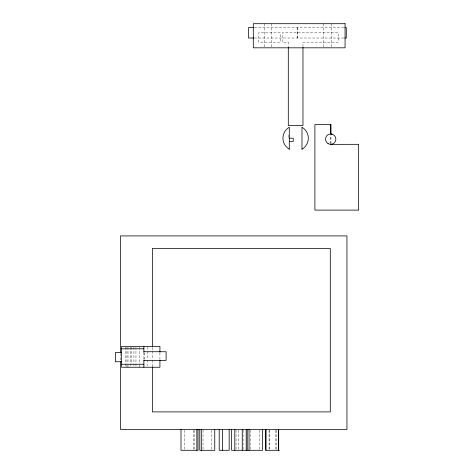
<?xml version="1.0" encoding="UTF-8"?>
<svg xmlns="http://www.w3.org/2000/svg" width="474" height="474" viewBox="0 0 474 474"><rect width="100%" height="100%" fill="white"/><g stroke="black" fill="none" stroke-linecap="round" stroke-linejoin="round"><path stroke-width="0.36" stroke-dasharray="2.37 1.78" d="M330.692 143.663L330.692 135.357M330.947 143.616L330.947 134.74M254.36 27.628L344.823 27.628M254.36 38.015L344.823 38.015M331.818 23.7L331.818 47.821M323.736 23.7L323.736 47.821M302.969 46.594L302.969 42.168L338.353 42.168L338.353 32.825L282.196 32.825L282.196 42.168L288.299 42.168L288.299 46.594M297.405 27.628L297.405 38.015M297.222 27.628L297.222 38.015M288.399 135.084L288.399 138.218M276.146 430.244L276.146 449.583M275.886 430.244L275.886 449.583M271.365 23.7L271.365 47.821M269.356 430.244L269.356 449.583M269.084 430.244L269.084 449.583M264.338 23.7L264.338 47.821M259.331 430.244L259.331 449.583M250.77 430.244L250.77 450.3M243.073 430.244L243.073 449.583M238.458 430.244L238.458 449.583M236.046 430.244L236.046 449.583M211.6 430.244L211.6 449.583M203.044 430.244L203.044 449.583M194.553 430.244L194.553 449.583M193.374 430.244L193.374 450.3M184.345 430.244L184.345 449.583M159.928 352.887L159.928 359.351M152.361 347.543L152.361 350.499M152.361 351.24L152.361 359.375M152.361 360.116L152.361 366.035M147.852 347.14L147.852 350.73M147.852 351.453L147.852 359.351M147.852 360.068L147.852 365.815M144.256 352.887L144.256 359.351M143.889 352.449L143.889 359.659M139.806 347.14L139.806 364.376M139.806 365.099L139.806 367.249M135.955 347.14L135.955 362.942M135.955 363.659L135.955 365.815M133.935 347.14L133.935 365.815M131.251 347.14L131.251 364.376M130.16 347.14L130.16 365.815M127.998 347.14L127.998 364.376M127.998 365.099L127.998 367.249M126.937 347.14L126.937 364.376M126.937 365.099L126.937 367.249M125.711 347.14L125.711 367.249M120.509 353.408L120.509 360.797M280.27 32.825L258.526 32.825L258.526 42.168L280.27 42.168L280.27 32.825"/><path stroke-width="0.71" d="M332.037 134.148L330.698 133.97L330.692 124.478M330.947 134.047L330.947 124.478L314.902 124.478L314.902 210.106L358.64 210.106L358.64 144.321L330.698 144.357L332.037 144.179M253.685 27.628L248.518 27.628L248.518 38.015L253.685 38.015M344.823 27.628L346.287 27.628L346.287 38.015L344.823 38.015M289.288 138.218L293.258 138.218L293.258 141.347L289.288 141.347M121.587 348.805L143.889 348.805M143.889 351.726L166.101 351.726L166.101 360.382L143.889 360.382M121.587 352.626L115.36 352.626L115.36 361.763L121.587 361.763M121.587 364.275L143.889 364.275M247.505 450.3L262.483 450.3L262.483 429.527M279.382 450.3L265.766 450.3L265.766 429.527M302.969 47.329L302.969 125.515L288.299 125.515L288.299 47.329M278.688 429.527L278.688 450.3M278.522 429.527L278.522 450.3M265.938 429.527L265.938 450.3M249.04 429.527L249.04 450.3M247.232 429.527L247.232 450.3L231.632 450.3L231.632 429.527M246.19 429.527L246.19 450.3M242.25 429.527L242.25 450.3M234.802 429.527L234.802 450.3M229.173 429.527L229.173 450.3L219.201 450.3L219.201 429.527M222.365 429.527L222.365 450.3M214.752 429.527L214.752 450.3L199.773 450.3L199.773 429.527M201.308 429.527L201.308 450.3M198.025 429.527L198.025 450.3L181.009 450.3L181.009 429.527M196.846 429.527L196.846 450.3M159.928 352.17L159.928 346.423L121.587 346.423L121.587 367.249L159.928 367.249L159.928 360.068M152.361 346.802L152.361 248.417L330.289 248.417L330.289 411.9L152.361 411.9L152.361 366.775M143.889 346.423L143.889 352.17M143.889 360.068L143.889 367.249M120.509 352.668L120.509 235.91L346.95 235.91L346.95 429.527L120.509 429.527L120.509 361.538M345.06 23.7L253.3 23.7L253.3 47.821L345.06 47.821L345.06 23.7M301.985 149.215L301.985 127.216A12.697 12.697 0 0 1 301.985 149.215M289.288 149.215L289.288 127.216A12.697 12.697 0 0 0 289.288 149.215M328.097 143.658A5.19 5.19 0 0 0 335.882 139.16A5.19 5.19 0 0 0 328.097 134.669A5.19 5.19 0 0 0 328.097 143.658"/></g></svg>
